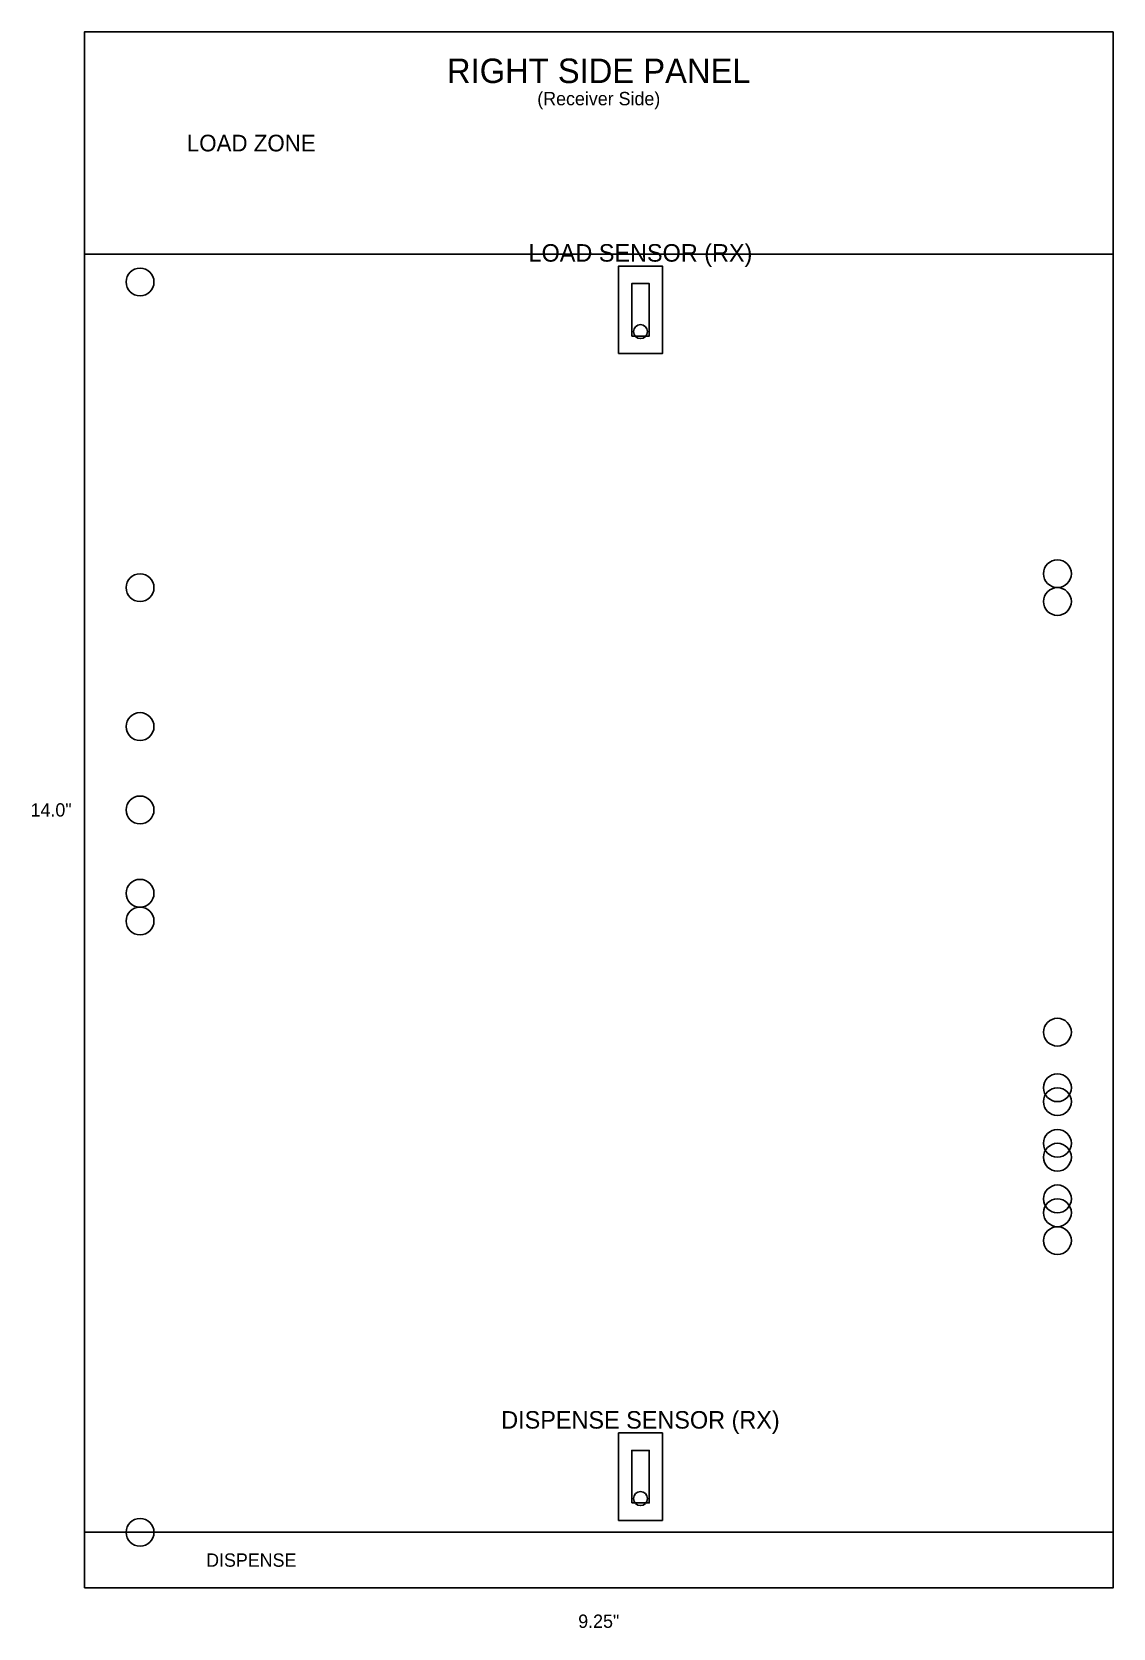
# Model space of a CAD drawing. Header units: millimetres. Extents: x -12 to 235, y -9 to 356.
import ezdxf
from ezdxf.enums import TextEntityAlignment as Align

# ---------------------------------------------------------------- set-up
doc = ezdxf.new("R2010")
doc.units = ezdxf.units.MM
for name, color, linetype in [('CUT', 7, 'Continuous'), ('ENGRAVE', 4, 'Continuous'), ('HOLES', 5, 'Continuous'), ('SENSOR_CUT', 1, 'Continuous')]:
    doc.layers.add(name, color=color, linetype=linetype)

msp = doc.modelspace()

# ---------------------------------------------------------------- linework, layer by layer
at = {"layer": 'CUT'}
msp.add_lwpolyline([(0, 0), (234.95, 0), (234.95, 355.6), (0, 355.6), (0, 0)], close=True, dxfattribs=at)
at = {"layer": 'ENGRAVE'}
for p, q in [((0, 304.8), (234.95, 304.8)), ((0, 12.7), (234.95, 12.7))]:
    msp.add_line(p, q, dxfattribs=at)
for points in [[(122, 282.1), (132, 282.1), (132, 302.1), (122, 302.1), (122, 282.1)], [(122, 15.4), (132, 15.4), (132, 35.4), (122, 35.4), (122, 15.4)]]:
    msp.add_lwpolyline(points, dxfattribs=at)
at = {"layer": 'HOLES'}
for centre in [(12.7, 298.45), (222.25, 231.775), (12.7, 228.6), (222.25, 225.425), (12.7, 196.85), (12.7, 177.8), (12.7, 158.75), (12.7, 152.4), (222.25, 127), (222.25, 114.3), (222.25, 111.125), (222.25, 101.6), (222.25, 98.425), (222.25, 88.9), (222.25, 85.725), (222.25, 79.375), (12.7, 12.7)]:
    msp.add_circle(centre, 3.175, dxfattribs=at)
at = {"layer": 'SENSOR_CUT'}
for points in [[(125, 286.1), (129, 286.1), (129, 298.1), (125, 298.1), (125, 286.1)], [(125, 19.4), (129, 19.4), (129, 31.4), (125, 31.4), (125, 19.4)]]:
    msp.add_lwpolyline(points, close=True, dxfattribs=at)
for centre in [(127, 287.1), (127, 20.4)]:
    msp.add_circle(centre, 1.6, dxfattribs=at)

# ---------------------------------------------------------------- texts
at = {"layer": 'ENGRAVE'}
for s, height, p in [('RIGHT SIDE PANEL', 5.588, (117.475, 346.71)), ('(Receiver Side)', 3.048, (117.475, 340.36)), ('LOAD ZONE', 3.81, (38.1, 330.2)), ('LOAD SENSOR (RX)', 4, (127, 305.1)), ('14.0"', 3.048, (-7.62, 177.8)), ('DISPENSE SENSOR (RX)', 4, (127, 38.4)), ('DISPENSE', 3.048, (38.1, 6.35)), ('9.25"', 3.048, (117.475, -7.62))]:
    msp.add_text(s, height=height, dxfattribs=at).set_placement(p, align=Align.MIDDLE_CENTER)

doc.saveas('drawing.dxf')
